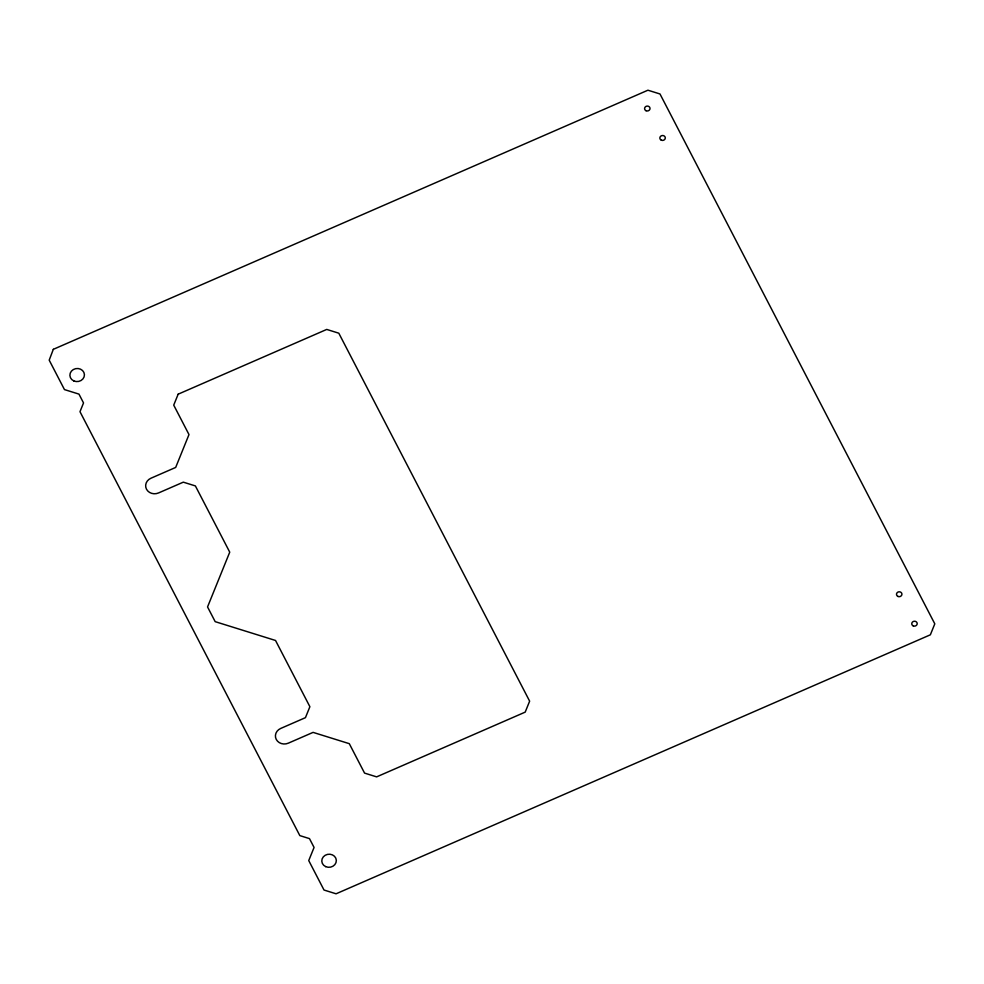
<?xml version="1.0" encoding="UTF-8"?>
<svg xmlns="http://www.w3.org/2000/svg" width="984" height="984" viewBox="0 0 984 984"><rect width="100%" height="100%" fill="white"/><g stroke="black" fill="none" stroke-linecap="round" stroke-linejoin="round"><path stroke-width="1.48" d="M53.321 349.332L49.2 360.156L64.464 389.59L78.954 394.104L83.529 402.936L79.987 411.706L299.825 835.601L309.48 838.614L314.068 847.445L308.742 860.582L324.007 890.028L336.073 893.792L930.36 634.803L934.8 623.844L659.993 93.972L647.927 90.208L53.321 349.332M178.165 394.178L173.725 405.137L188.989 434.571L175.681 467.437L150.921 478.236A9.102 8.18 -5.8 0 0 146.481 489.183A9.102 8.18 -5.8 0 0 158.547 492.947L183.307 482.16L195.385 485.924L229.739 552.159L207.55 606.943L215.176 621.654L275.532 640.473L309.886 706.709L305.446 717.656L280.686 728.455A9.102 8.18 -5.8 0 0 276.246 739.402A9.102 8.18 -5.8 0 0 288.324 743.166L313.084 732.379L349.295 743.67L364.56 773.104L376.626 776.868L525.198 712.121L529.638 701.161L338.803 333.195L326.737 329.431L178.165 394.178M73.775 380.906A7.282 6.544 -5.8 0 0 84.427 374.633A7.282 6.544 -5.8 0 0 73.271 369.578A7.282 6.544 -5.8 0 0 73.775 380.906M325.679 866.621A7.282 6.544 -5.8 0 0 336.331 860.348A7.282 6.544 -5.8 0 0 325.175 855.293A7.282 6.544 -5.8 0 0 325.679 866.621M913.214 625.885A2.731 2.46 -5.8 0 0 917.199 623.524A2.731 2.46 -5.8 0 0 913.017 621.63A2.731 2.46 -5.8 0 0 913.214 625.885M897.937 596.439A2.731 2.46 -5.8 0 0 901.934 594.09A2.731 2.46 -5.8 0 0 897.752 592.196A2.731 2.46 -5.8 0 0 897.937 596.439M646.033 110.725A2.731 2.46 -5.8 0 0 650.03 108.375A2.731 2.46 -5.8 0 0 645.848 106.481A2.731 2.46 -5.8 0 0 646.033 110.725M661.297 140.171A2.731 2.46 -5.8 0 0 665.295 137.809A2.731 2.46 -5.8 0 0 661.113 135.915A2.731 2.46 -5.8 0 0 661.297 140.171"/></g></svg>
